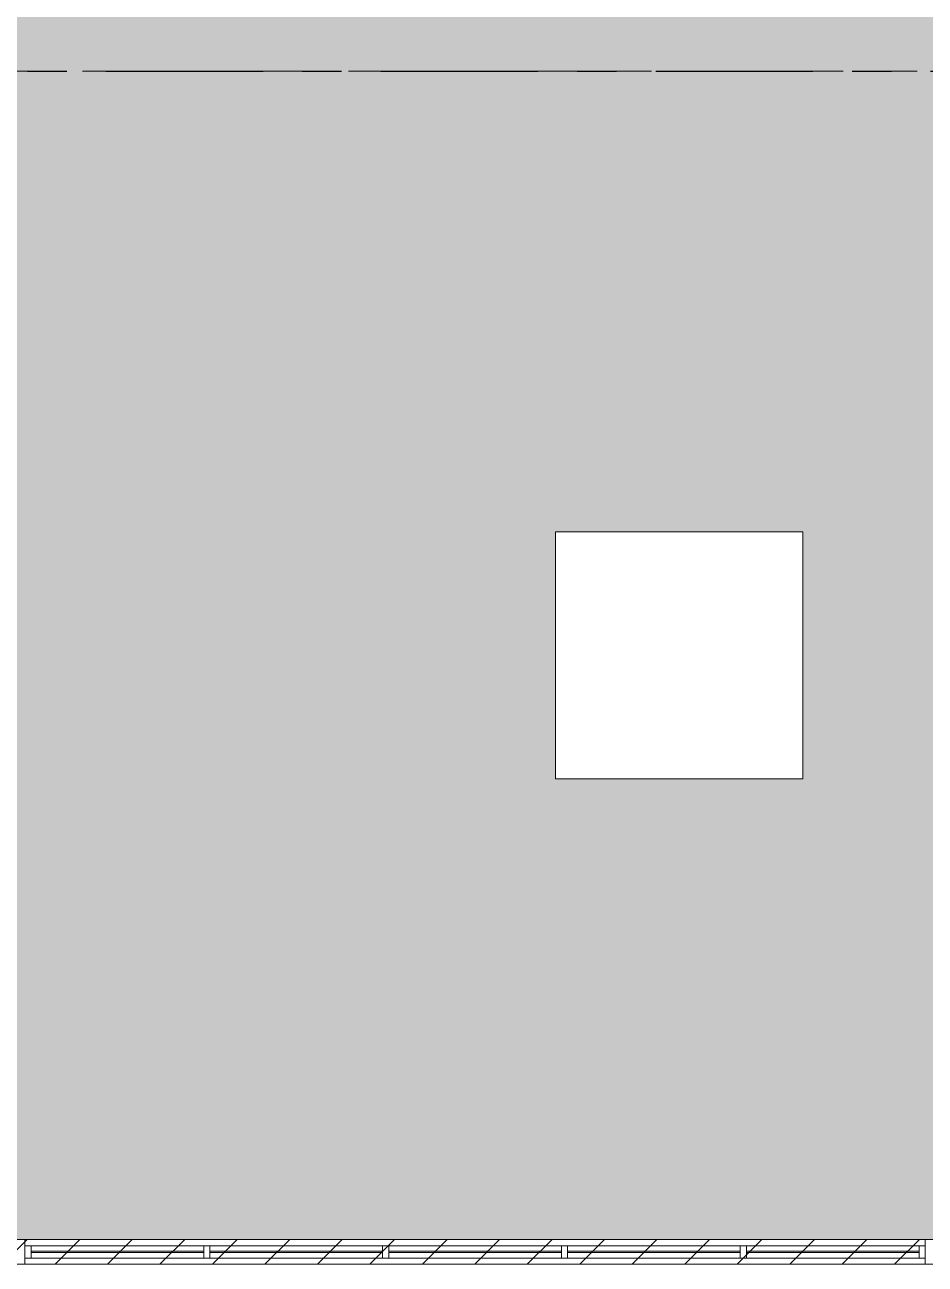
# Model space of a CAD drawing. Header units: millimetres. Extents: x -4000 to 187956, y -58990 to 162485.
# Drawn here: x 51860 to 59140, y 25800 to 35825 of the extents above; entities that cross this region are included whole.
import ezdxf

# ---------------------------------------------------------------- set-up
doc = ezdxf.new("R2010")
doc.units = ezdxf.units.MM
doc.linetypes.add('Grid Line', pattern=[2222.5, 1270, -317.5, 317.5, -317.5])
doc.linetypes.add('Grid Line 12_5mm', pattern=[2150, 1250, -300, 300, -300])
for name, color, linetype, lineweight in [('A-FLOR', 192, 'Continuous', 13), ('A-FLOR-PATT', 8, 'Continuous', 13), ('A-GLAZ-CURT', 52, 'Continuous', 9), ('A-GLAZ-CWMG', 51, 'Continuous', 9), ('A-WALL', 113, 'Continuous', 13), ('A-WALL-PATT', 111, 'Continuous', 13), ('S-GRID', 1, 'Continuous', 30)]:
    doc.layers.add(name, color=color, linetype=linetype, lineweight=lineweight)

# ---------------------------------------------------------------- blocks, each defined once
blk = doc.blocks.new('System Panel - System Panel1-380619-0_000')
at = {"layer": 'A-GLAZ-CURT', "color": 253}
for p, q in [((-698, 5), (698, 5)), ((698, -5), (-698, -5))]:
    blk.add_line(p, q, dxfattribs=at)
at = {"layer": 'A-GLAZ-CURT', "color": 254}
for p, q in [((698, 5), (-698, 5)), ((-698, -5), (-698, 5)), ((-698, 5), (-698, -5)), ((698, 5), (698, -5)), ((698, 5), (698, -5)), ((-698, -5), (698, -5))]:
    blk.add_line(p, q, dxfattribs=at)
blk = doc.blocks.new('Rectangular Mullion - 50 x 100-V717-0_000')
at = {"layer": 'A-GLAZ-CWMG', "color": 254}
for p, q in [((51000, 29701), (50900, 29701)), ((50900, 28305), (51000, 28305))]:
    blk.add_line(p, q, dxfattribs=at)
at = {"layer": 'A-GLAZ-CWMG', "color": 252}
for p, q in [((50900, 29701), (51000, 29701)), ((50900, 28305), (50900, 29701)), ((51000, 29701), (51000, 28305)), ((51000, 28305), (50900, 28305))]:
    blk.add_line(p, q, dxfattribs=at)
at = {"layer": 'A-GLAZ-CWMG', "color": 253}
for p, q in [((50900, 28305), (50900, 29701)), ((51000, 28305), (51000, 29701))]:
    blk.add_line(p, q, dxfattribs=at)
blk = doc.blocks.new('Rectangular Mullion - 50 x 100-V718-0_000')
at = {"layer": 'A-GLAZ-CWMG', "color": 254}
for p, q in [((50945, 29701), (50900, 29701)), ((50900, 29701), (50945, 29701)), ((50900, 29701), (50900, 28305)), ((50945, 29701), (50955, 29701)), ((51000, 29701), (50955, 29701)), ((50955, 29701), (51000, 29701)), ((51000, 28305), (51000, 29701)), ((50945, 28305), (50900, 28305)), ((50900, 28305), (50945, 28305)), ((50955, 28305), (50945, 28305)), ((51000, 28305), (50955, 28305)), ((50955, 28305), (51000, 28305))]:
    blk.add_line(p, q, dxfattribs=at)
at = {"layer": 'A-GLAZ-CWMG', "color": 253}
for p, q in [((50900, 29701), (50900, 28305)), ((51000, 29701), (51000, 28305))]:
    blk.add_line(p, q, dxfattribs=at)
at = {"layer": 'A-GLAZ-CWMG', "color": 50}
for p, q in [((50955, 29701), (50945, 29701)), ((50945, 28305), (50955, 28305))]:
    blk.add_line(p, q, dxfattribs=at)
blk = doc.blocks.new('Rectangular Mullion - 50 x 100-352784-0_000')
at = {"layer": 'A-GLAZ-CWMG', "color": 253}
for p, q in [((0, 50), (-50, 50)), ((0, -50), (0, 50)), ((-50, -50), (0, -50))]:
    blk.add_line(p, q, dxfattribs=at)
at = {"layer": 'A-GLAZ-CWMG', "color": 254}
for p, q in [((-50, 50), (-50, 5)), ((-50, -5), (-50, -50))]:
    blk.add_line(p, q, dxfattribs=at)
at = {"layer": 'A-GLAZ-CWMG', "color": 252}
for p, q in [((-50, -50), (-50, 50)), ((-50, 50), (0, 50)), ((0, 50), (0, -50)), ((0, -50), (-50, -50))]:
    blk.add_line(p, q, dxfattribs=at)
at = {"layer": 'A-GLAZ-CWMG', "color": 50}
blk.add_line((-50, 5), (-50, -5), dxfattribs=at)
blk = doc.blocks.new('Rectangular Mullion - 50 x 100-352785-0_000')
at = {"layer": 'A-GLAZ-CWMG', "color": 252}
for p, q in [((0, 50), (-50, 50)), ((-50, 50), (-50, -50)), ((0, -50), (0, 50)), ((-50, -50), (0, -50))]:
    blk.add_line(p, q, dxfattribs=at)
at = {"layer": 'A-GLAZ-CWMG', "color": 254}
for p, q in [((-50, 5), (-50, 50)), ((-50, -50), (-50, -5))]:
    blk.add_line(p, q, dxfattribs=at)
at = {"layer": 'A-GLAZ-CWMG', "color": 253}
for p, q in [((-50, 50), (0, 50)), ((0, 50), (0, -50)), ((0, -50), (-50, -50))]:
    blk.add_line(p, q, dxfattribs=at)
at = {"layer": 'A-GLAZ-CWMG', "color": 50}
blk.add_line((-50, -5), (-50, 5), dxfattribs=at)
blk = doc.blocks.new('Rectangular Mullion - 50 x 100-V722-0_000')
at = {"layer": 'A-GLAZ-CWMG', "color": 253}
for p, q in [((25, 50), (-25, 50)), ((-25, -50), (25, -50))]:
    blk.add_line(p, q, dxfattribs=at)
at = {"layer": 'A-GLAZ-CWMG', "color": 254}
for p, q in [((-25, 50), (-25, 5)), ((25, 5), (25, 50)), ((-25, -5), (-25, -50)), ((25, -50), (25, -5))]:
    blk.add_line(p, q, dxfattribs=at)
at = {"layer": 'A-GLAZ-CWMG', "color": 252}
for p, q in [((-25, -50), (-25, 50)), ((-25, 50), (25, 50)), ((25, 50), (25, -50)), ((25, -50), (-25, -50))]:
    blk.add_line(p, q, dxfattribs=at)
at = {"layer": 'A-GLAZ-CWMG', "color": 50}
for p, q in [((-25, 5), (-25, -5)), ((25, -5), (25, 5))]:
    blk.add_line(p, q, dxfattribs=at)
blk = doc.blocks.new('Rectangular Mullion - 50 x 100-V720-0_000')
at = {"layer": 'A-GLAZ-CWMG', "color": 253}
for p, q in [((25, 50), (-25, 50)), ((-25, -50), (25, -50))]:
    blk.add_line(p, q, dxfattribs=at)
at = {"layer": 'A-GLAZ-CWMG', "color": 254}
for p, q in [((-25, 50), (-25, 5)), ((25, 5), (25, 50)), ((-25, -5), (-25, -50)), ((25, -50), (25, -5))]:
    blk.add_line(p, q, dxfattribs=at)
at = {"layer": 'A-GLAZ-CWMG', "color": 252}
for p, q in [((-25, -50), (-25, 50)), ((-25, 50), (25, 50)), ((25, 50), (25, -50)), ((25, -50), (-25, -50))]:
    blk.add_line(p, q, dxfattribs=at)
at = {"layer": 'A-GLAZ-CWMG', "color": 50}
for p, q in [((-25, 5), (-25, -5)), ((25, -5), (25, 5))]:
    blk.add_line(p, q, dxfattribs=at)
blk = doc.blocks.new('Rectangular Mullion - 50 x 100-V723-0_000')
at = {"layer": 'A-GLAZ-CWMG', "color": 253}
for p, q in [((25, 50), (-25, 50)), ((-25, -50), (25, -50))]:
    blk.add_line(p, q, dxfattribs=at)
at = {"layer": 'A-GLAZ-CWMG', "color": 254}
for p, q in [((-25, 50), (-25, 5)), ((25, 5), (25, 50)), ((-25, -5), (-25, -50)), ((25, -50), (25, -5))]:
    blk.add_line(p, q, dxfattribs=at)
at = {"layer": 'A-GLAZ-CWMG', "color": 252}
for p, q in [((-25, -50), (-25, 50)), ((-25, 50), (25, 50)), ((25, 50), (25, -50)), ((25, -50), (-25, -50))]:
    blk.add_line(p, q, dxfattribs=at)
at = {"layer": 'A-GLAZ-CWMG', "color": 50}
for p, q in [((-25, 5), (-25, -5)), ((25, -5), (25, 5))]:
    blk.add_line(p, q, dxfattribs=at)
blk = doc.blocks.new('CMF2_NHAXUONG_A_rvt-1-0_000')
at = {"layer": 'A-FLOR-PATT', "lineweight": 9}
h = blk.add_hatch(dxfattribs=at)
h.set_pattern_fill('FP_27', color=252, style=0, pattern_type=2)
h.set_pattern_definition([(0, (83000, 72469.74), (0, 100), []), (90, (83000, 72469.74), (-200, 200), [100, -700]), (90, (83400, 72569.74), (-200, 200), [100, -700])])
h.paths.add_polyline_path([(51050, 26000), (59350, 26000), (59350, 35450), (59950, 35450), (59950, 45450), (59350, 45450), (59350, 55450), (59950, 55450), (59950, 64900), (51650, 64900), (51650, 55450), (51050, 55450), (51050, 45450), (51650, 45450), (51650, 35450), (51050, 35450), (51050, 26449)])
h.paths.add_polyline_path([(114950, 26000), (114950, 35450), (114350, 35450), (114350, 45450), (114950, 45450), (114950, 55450), (114350, 55450), (114350, 64900), (106050, 64900), (106050, 55450), (106650, 55450), (106650, 45450), (106050, 45450), (106050, 35450), (106650, 35450), (106650, 26000), (111663, 26000)])
h.paths.add_polyline_path([(109850, 29725), (107850, 29725), (107850, 31725), (109850, 31725)])
h.paths.add_polyline_path([(56150, 29725), (56150, 31725), (58150, 31725), (58150, 29725), (57244, 29725)])
h.paths.add_polyline_path([(111150, 39450), (111150, 41450), (113150, 41450), (113150, 39450), (111663, 39450)])
h.paths.add_polyline_path([(52850, 39450), (52850, 41450), (54850, 41450), (54850, 39450)])
h.paths.add_polyline_path([(109850, 49836), (107850, 49836), (107850, 51836), (109850, 51836)])
h.paths.add_polyline_path([(57244, 49836), (56150, 49836), (56150, 51836), (58150, 51836), (58150, 49836)])
h.paths.add_polyline_path([(51050, 82900), (59350, 82900), (59350, 91450), (59950, 91450), (59950, 101450), (59350, 101450), (59350, 111450), (59950, 111450), (59950, 118900), (51650, 118900), (51650, 111450), (51050, 111450), (51050, 101450), (51650, 101450), (51650, 91450), (51050, 91450), (51050, 84851)])
h.paths.add_polyline_path([(106650, 82900), (114950, 82900), (114950, 91450), (114350, 91450), (114350, 101450), (114950, 101450), (114950, 111450), (114350, 111450), (114350, 118900), (106050, 118900), (106050, 111450), (106650, 111450), (106650, 101450), (106050, 101450), (106050, 91450), (106650, 91450), (106650, 89523)])
h.paths.add_polyline_path([(54850, 95450), (52850, 95450), (52850, 97450), (54850, 97450)])
h.paths.add_polyline_path([(111663, 95450), (111150, 95450), (111150, 97450), (113150, 97450), (113150, 95450)])
h.paths.add_polyline_path([(57244, 105450), (56150, 105450), (56150, 107450), (58150, 107450), (58150, 105450)])
h.paths.add_polyline_path([(109850, 105450), (107850, 105450), (107850, 107450), (109850, 107450)])
h.paths.add_polyline_path([(111663, 114175), (111150, 114175), (111150, 116175), (113150, 116175), (113150, 114175)])
h.paths.add_polyline_path([(52850, 114175), (52850, 116175), (54850, 116175), (54850, 114175)])
at = {"layer": 'A-WALL-PATT', "lineweight": 9}
h = blk.add_hatch(dxfattribs=at)
h.set_pattern_fill('FP_13', color=250, style=0, pattern_type=2)
h.set_pattern_definition([(45, (0, 0), (-212.132, 212.132), [])])
h.paths.add_polyline_path([(60150, 25800), (60150, 26000), (51050, 26000), (51050, 25800), (59511, 25800)])
at = {"layer": 'A-FLOR', "color": 93, "lineweight": 15}
for p, q in [((58150, 31725), (56150, 31725)), ((56150, 31725), (56150, 29725)), ((58150, 29725), (58150, 31725)), ((56150, 29725), (58150, 29725)), ((51050, 26000), (51860, 26000))]:
    blk.add_line(p, q, dxfattribs=at)
at = {"layer": 'A-FLOR', "color": 94, "lineweight": 15}
for p, q in [((56150, 29725), (56150, 31725)), ((56150, 31725), (58150, 31725)), ((58150, 31725), (58150, 29725)), ((58150, 29725), (56150, 29725))]:
    blk.add_line(p, q, dxfattribs=at)
at = {"layer": 'A-FLOR', "color": 81, "lineweight": 15}
for q in [(51050, 26000), (59140, 26000)]:
    blk.add_line((51860, 26000), q, dxfattribs=at)
at = {"layer": 'A-FLOR', "color": 71, "lineweight": 15}
blk.add_line((59140, 26000), (51860, 26000), dxfattribs=at)
at = {"layer": 'A-WALL', "color": 90, "lineweight": 15}
for p, q in [((59350, 26000), (51050, 26000)), ((51050, 25800), (60150, 25800))]:
    blk.add_line(p, q, dxfattribs=at)
at = {"layer": 'A-WALL', "color": 35, "lineweight": 15}
for p, q in [((51860, 26000), (51050, 26000)), ((59140, 26000), (51860, 26000)), ((51860, 26000), (59140, 26000)), ((51860, 25800), (51860, 26000)), ((51860, 25950), (51860, 26000)), ((59350, 26000), (59140, 26000)), ((59140, 26000), (59140, 25950)), ((59140, 25800), (59140, 26000)), ((51860, 25800), (51860, 25850)), ((59140, 25800), (51860, 25800)), ((51860, 25800), (59140, 25800)), ((59140, 25850), (59140, 25800)), ((59140, 25800), (60150, 25800))]:
    blk.add_line(p, q, dxfattribs=at)
at = {"layer": 'A-WALL', "color": 53, "lineweight": 15}
for p, q in [((59140, 26000), (51860, 26000)), ((51860, 25850), (51860, 25950)), ((59140, 25950), (59140, 25850)), ((51860, 25800), (59140, 25800))]:
    blk.add_line(p, q, dxfattribs=at)
at = {"layer": 'S-GRID', "linetype": 'Grid Line 12_5mm', "lineweight": 9}
blk.add_line((-824, 35450), (183641, 35450), dxfattribs=at)
at = {"layer": 'A-GLAZ-CURT', "color": 250, "lineweight": 9, "rotation": 180}
for p in [(52608, 25900), (54054, 25900), (55500, 25900), (56946, 25900), (58392, 25900)]:
    blk.add_blockref('System Panel - System Panel1-380619-0_000', p, dxfattribs=at)
at = {"layer": 'A-GLAZ-CWMG', "color": 250, "lineweight": 9, "extrusion": (0, 0, -1)}
for name, p in [('Rectangular Mullion - 50 x 100-352784-0_000', (-51860, 25900)), ('Rectangular Mullion - 50 x 100-V723-0_000', (-53331, 25900)), ('Rectangular Mullion - 50 x 100-V720-0_000', (-54777, 25900)), ('Rectangular Mullion - 50 x 100-V720-0_000', (-56223, 25900)), ('Rectangular Mullion - 50 x 100-V722-0_000', (-57669, 25900))]:
    blk.add_blockref(name, p, dxfattribs=at)
at = {"layer": 'A-GLAZ-CWMG', "color": 250, "lineweight": 9, "rotation": 89.99999999999984}
for name, p in [('Rectangular Mullion - 50 x 100-V717-0_000', (81611, -25050)), ('Rectangular Mullion - 50 x 100-V718-0_000', (81611, -25050)), ('Rectangular Mullion - 50 x 100-V717-0_000', (83057, -25050)), ('Rectangular Mullion - 50 x 100-V718-0_000', (83057, -25050)), ('Rectangular Mullion - 50 x 100-V717-0_000', (84503, -25050)), ('Rectangular Mullion - 50 x 100-V718-0_000', (84503, -25050)), ('Rectangular Mullion - 50 x 100-V717-0_000', (85949, -25050)), ('Rectangular Mullion - 50 x 100-V718-0_000', (85949, -25050)), ('Rectangular Mullion - 50 x 100-V717-0_000', (87395, -25050)), ('Rectangular Mullion - 50 x 100-V718-0_000', (87395, -25050))]:
    blk.add_blockref(name, p, dxfattribs=at)
at = {"layer": 'A-GLAZ-CWMG', "color": 250, "lineweight": 9}
blk.add_blockref('Rectangular Mullion - 50 x 100-352785-0_000', (59140, 25900), dxfattribs=at)

msp = doc.modelspace()

# ---------------------------------------------------------------- block references
at = {"lineweight": 5}
msp.add_blockref('CMF2_NHAXUONG_A_rvt-1-0_000', (0, 0), dxfattribs=at)

# ---------------------------------------------------------------- next in the draw order: linework, layer by layer
at = {"layer": 'S-GRID', "linetype": 'Grid Line'}
msp.add_line((-824, 35450), (183641, 35450), dxfattribs=at)

doc.saveas('drawing.dxf')
